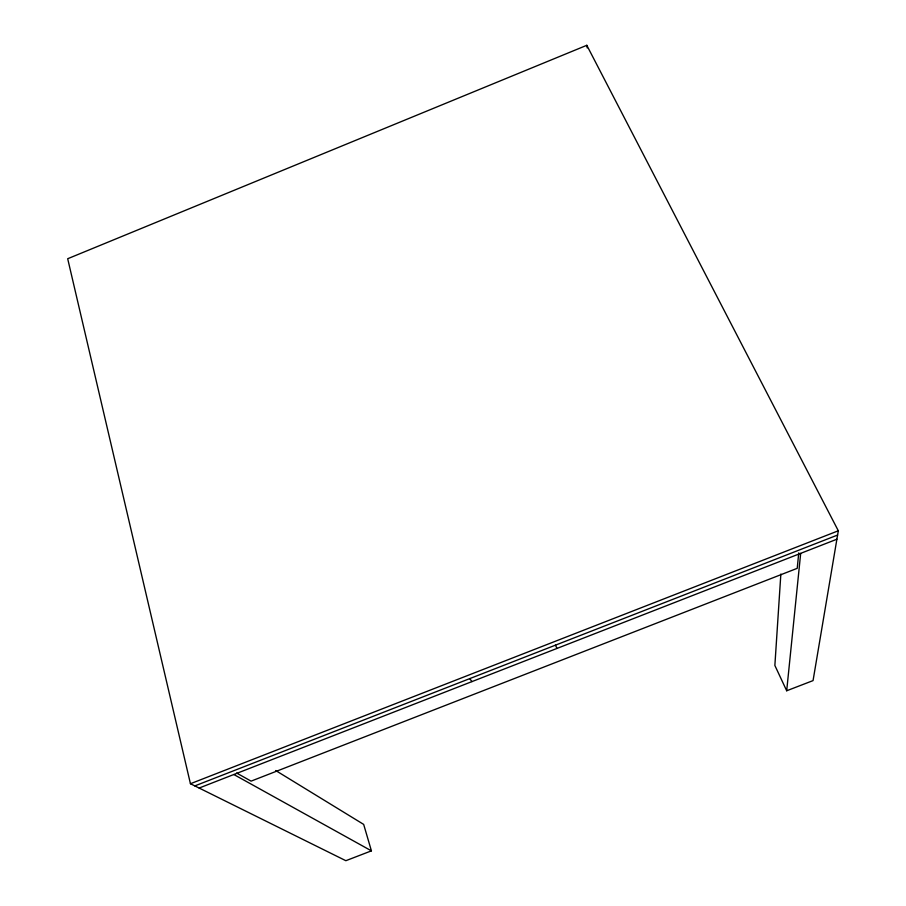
<?xml version="1.0" encoding="UTF-8"?>
<svg xmlns="http://www.w3.org/2000/svg" width="906" height="906" viewBox="0 0 906 906"><rect width="100%" height="100%" fill="white"/><g stroke="black" fill="none" stroke-linecap="round" stroke-linejoin="round"><path stroke-width="1.36" d="M780.847 574.053L774.868 665.457L786.691 690.768L813.056 680.599L838.31 530.791L586.805 45.3L67.69 258.731L190.441 783.735L345.854 860.7L371.415 850.847L363.668 824.403L275.718 770.542M798.752 552.898L797.223 568.334L251.098 781.131L236.625 773.033M786.691 690.768L800.678 553.419M190.441 783.735L838.31 530.791M194.824 785.91L837.597 535.05M199.15 788.039L836.884 539.229M233.884 774.539L371.415 850.847M469.75 678.605L471.947 681.606M555.446 645.163L556.975 648.436M586.805 45.3L587.224 47.927"/></g></svg>
